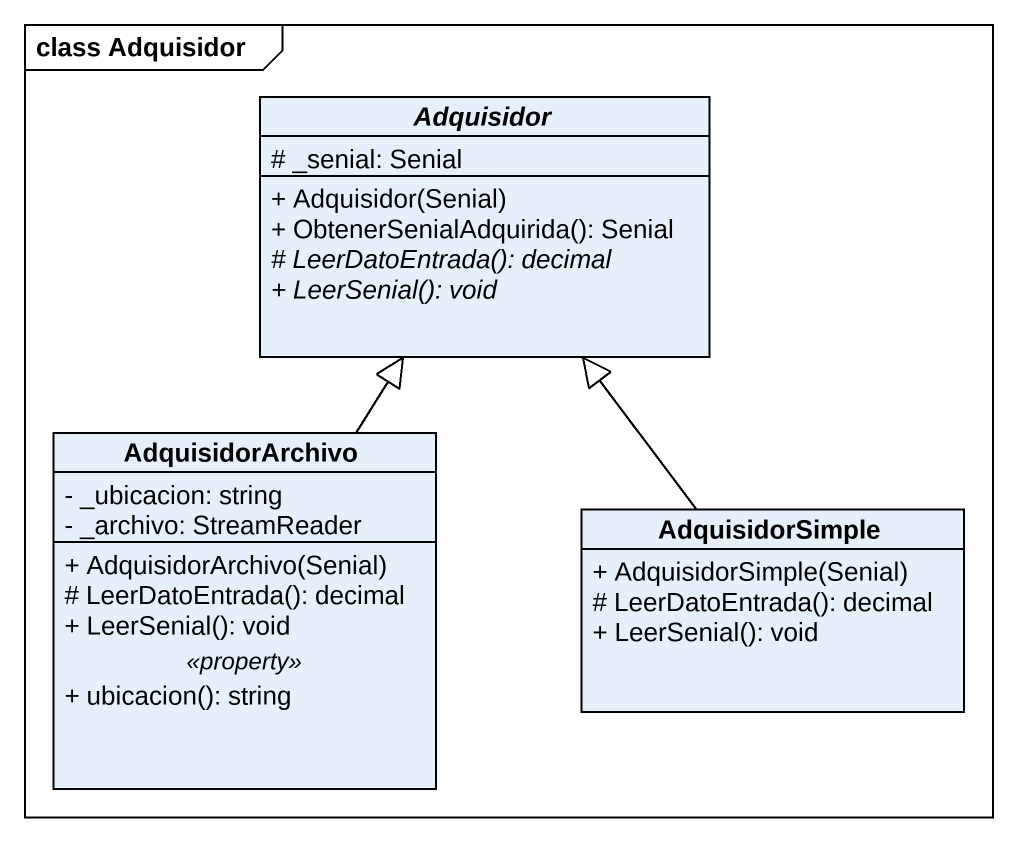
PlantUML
@startuml
mainframe class Adquisidor
hide circle
hide empty members
skinparam classAttributeIconSize 0
abstract class Adquisidor {
  # _senial: Senial
  + Adquisidor(Senial)
  + ObtenerSenialAdquirida(): Senial
  {abstract} # LeerDatoEntrada(): decimal
  {abstract} + LeerSenial(): void
}
class AdquisidorArchivo {
  - _ubicacion: string
  - _archivo: StreamReader
  --
  + AdquisidorArchivo(Senial)
  # LeerDatoEntrada(): decimal
  + LeerSenial(): void
  .. <<property>> ..
  + ubicacion(): string
}
class AdquisidorSimple {
  + AdquisidorSimple(Senial)
  # LeerDatoEntrada(): decimal
  + LeerSenial(): void
}
AdquisidorArchivo -up-|> Adquisidor
AdquisidorSimple -up-|> Adquisidor
@enduml
